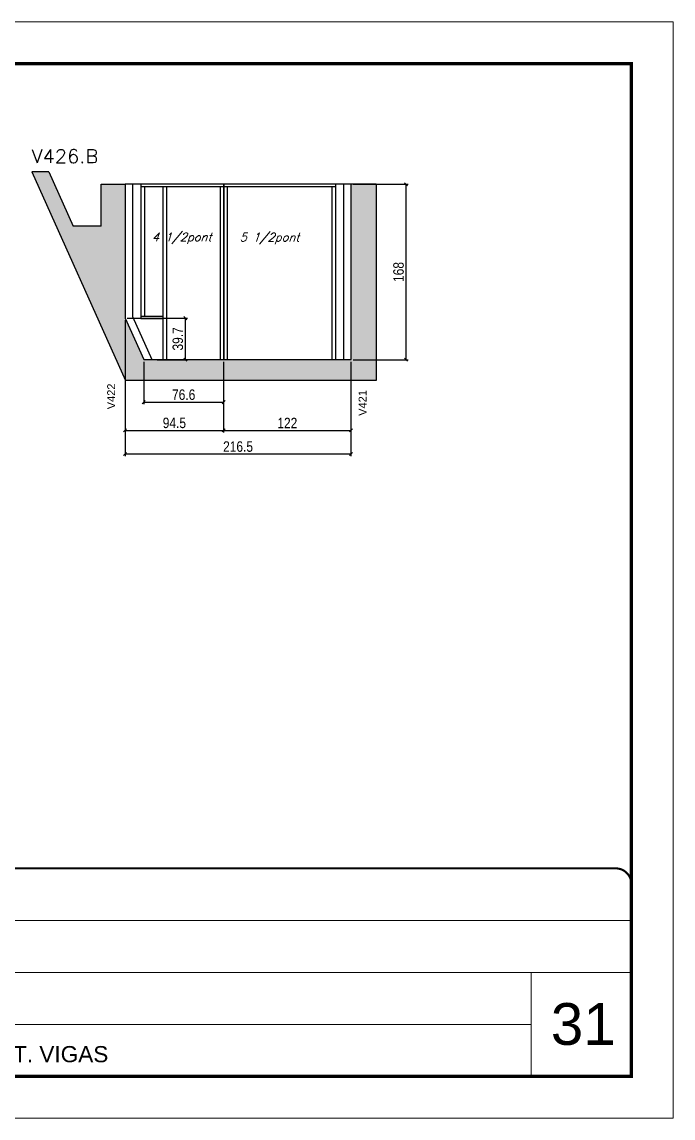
# Model space of a CAD drawing. Extents: x -3394 to 16474, y -5031 to 14397.
# Drawn here: x 8303 to 8927, y 5307 to 6357 of the extents above; entities that cross this region are included whole.
import ezdxf

# ---------------------------------------------------------------- set-up
doc = ezdxf.new("R2010")
doc.units = 0
doc.linetypes.add('CONTINUO', pattern=[0])
doc.linetypes.add('DASHED', pattern=[0.75, 0.5, -0.25])
doc.layers.get('0').update_dxf_attribs({"linetype": 'CONTINUOUS'})
doc.layers.get('Defpoints').update_dxf_attribs({"linetype": 'CONTINUOUS'})
for name, color, linetype, lineweight in [('CARIMBO', 255, 'CONTINUOUS', 9), ('Folhas', 255, 'CONTINUOUS', 9), ('SARRAFO DE PRESSAO', 251, 'DASHED', 9), ('Texto Seção', 7, 'CONTINUOUS', 15)]:
    doc.layers.add(name, color=color, linetype=linetype, lineweight=lineweight)
for name, color, linetype in [('COTA', 241, 'CONTINUOUS'), ('NOMENCLATURA', 7, 'CONTINUOUS'), ('Painéis', 200, 'CONTINUOUS'), ('SARR_2.2x7', 40, 'CONTINUOUS'), ('SARR_3.5x7', 81, 'CONTINUOUS'), ('texto', 7, 'CONTINUOUS')]:
    doc.layers.add(name, color=color, linetype=linetype)
doc.styles.add('ARIAL', font='arial.ttf')
doc.styles.add('COTA TECNICA', font='techl___.ttf', dxfattribs={"height": 10})
doc.styles.add('REGUA-120', font='ROMANS.shx', dxfattribs={"height": 15})
doc.styles.add('ROMANS', font='romans.shx')
doc.dimstyles.new('PAINEL', dxfattribs={"dimtxt": 10, "dimasz": 3, "dimexe": 3, "dimexo": 3, "dimgap": 3, "dimtad": 1, "dimdec": 1, "dimzin": 12, "dimdsep": 46, "dimtxsty": 'COTA TECNICA', "dimblk1": 'OBLIQUE', "dimblk2": 'OBLIQUE', "dimsah": 1, "dimcen": 0.9, "dimclrd": 4, "dimclre": 4, "dimclrt": 240, "dimadec": 1, "dimazin": 3, "dimtfac": 1, "dimtdec": 1, "dimtmove": 0, "dimatfit": 3, "dimfxl": 1, "dimtolj": 1, "dimtzin": 12, "dimarcsym": 0})

# ---------------------------------------------------------------- blocks, each defined once
blk = doc.blocks.new('9999999999')
at = {"color": 30, "linetype": 'CONTINUO'}
for p, q in [((98564.6, 34379.6), (99584, 34379.6)), ((98564.6, 34329.8), (99488, 34329.8)), ((99584, 34329.8), (99488, 34329.8)), ((99488, 34329.8), (99488, 34230.2)), ((98564.6, 34280), (99488, 34280))]:
    blk.add_line(p, q, dxfattribs=at)
at = {"color": 30, "linetype": 'CONTINUO', "const_width": 2}
blk.add_lwpolyline([(99584, 34230.2), (99584, 34414.4, 0.414214), (99569, 34429.4), (98229, 34429.4, 0.414214), (98214, 34414.4), (98214, 34245.2, 0.414214), (98229, 34230.2), (99584, 34230.2)], format="xyb", dxfattribs=at)
at = {"layer": 'Folhas'}
blk.add_lwpolyline([(98139, 34190.2), (99624, 34190.2), (99624, 35240.2), (98139, 35240.2)], close=True, dxfattribs=at)
at = {"layer": 'Folhas', "color": 30, "const_width": 3}
blk.add_lwpolyline([(98214, 34230.2), (99584, 34230.2), (99584, 35200.2), (98214, 35200.2)], close=True, dxfattribs=at)
at = {"color": 7, "linetype": 'Continuous', "ltscale": 5, "style": 'ARIAL'}
blk.add_text('PAINÉIS DE LAT. VIGAS', height=15.483, dxfattribs=at).set_placement((98837.7, 34243.7))
blk = doc.blocks.new('_Oblique')
at = {"color": 0, "linetype": 'ByBlock', "lineweight": -2}
blk.add_line((-0.5, -0.5), (0.5, 0.5), dxfattribs=at)
blk = doc.blocks.new('*D1288')
at = {"layer": 'COTA', "color": 4, "linetype": 'Continuous', "lineweight": -2, "transparency": 16777216}
for p, q in [((8404.1, 6072.8), (8461.9, 6072.8)), ((8459.9, 6033), (8459.9, 6072.8)), ((8432.8, 6033), (8461.9, 6033))]:
    blk.add_line(p, q, dxfattribs=at)
at = {"layer": 'Defpoints', "color": 0, "linetype": 'Continuous', "transparency": 16777216}
for p in [(8402.1, 6072.8), (8459.9, 6072.8), (8430.8, 6033)]:
    blk.add_point(p, dxfattribs=at)
at = {"layer": 'COTA', "color": 4, "linetype": 'Continuous', "lineweight": -2, "transparency": 16777216, "xscale": 3, "yscale": 3, "zscale": 3}
for p, rotation in [((8459.9, 6072.8), 90), ((8459.9, 6033), 270)]:
    blk.add_blockref('_Oblique', p, dxfattribs=dict(at, rotation=rotation))
at = {"layer": 'COTA', "color": 240, "linetype": 'Continuous', "transparency": 16777216, "insert": (8452.7, 6052.9), "char_height": 10, "attachment_point": 5, "rotation": 90, "style": 'COTA TECNICA'}
blk.add_mtext('\\A1;39.7', dxfattribs=at)
blk = doc.blocks.new('*D1289')
at = {"layer": 'COTA', "color": 4, "linetype": 'Continuous', "lineweight": -2, "transparency": 16777216}
for p, q in [((8402.1, 6070.8), (8402.1, 5963.3)), ((8496.6, 6031), (8496.6, 5963.3)), ((8402.1, 5965.3), (8496.6, 5965.3))]:
    blk.add_line(p, q, dxfattribs=at)
at = {"layer": 'Defpoints', "color": 0, "linetype": 'Continuous', "transparency": 16777216}
for p in [(8402.1, 6072.8), (8496.6, 6033), (8496.6, 5965.3)]:
    blk.add_point(p, dxfattribs=at)
at = {"layer": 'COTA', "color": 4, "linetype": 'Continuous', "lineweight": -2, "transparency": 16777216, "xscale": 3, "yscale": 3, "zscale": 3, "rotation": 180}
blk.add_blockref('_Oblique', (8402.1, 5965.3), dxfattribs=at)
at = {"layer": 'COTA', "color": 4, "linetype": 'Continuous', "lineweight": -2, "transparency": 16777216, "xscale": 3, "yscale": 3, "zscale": 3}
blk.add_blockref('_Oblique', (8496.6, 5965.3), dxfattribs=at)
at = {"layer": 'COTA', "color": 240, "linetype": 'Continuous', "transparency": 16777216, "insert": (8449.4, 5972.4), "char_height": 10, "attachment_point": 5, "style": 'COTA TECNICA'}
blk.add_mtext('\\A1;94.5', dxfattribs=at)
blk = doc.blocks.new('*D1290')
at = {"layer": 'COTA', "color": 4, "linetype": 'Continuous', "lineweight": -2, "transparency": 16777216}
for p, q in [((8496.6, 6031), (8496.6, 5963.3)), ((8618.6, 6031), (8618.6, 5963.3)), ((8496.6, 5965.3), (8618.6, 5965.3))]:
    blk.add_line(p, q, dxfattribs=at)
at = {"layer": 'Defpoints', "color": 0, "linetype": 'Continuous', "transparency": 16777216}
for p in [(8496.6, 6033), (8618.6, 6033), (8618.6, 5965.3)]:
    blk.add_point(p, dxfattribs=at)
at = {"layer": 'COTA', "color": 4, "linetype": 'Continuous', "lineweight": -2, "transparency": 16777216, "xscale": 3, "yscale": 3, "zscale": 3, "rotation": 180}
blk.add_blockref('_Oblique', (8496.6, 5965.3), dxfattribs=at)
at = {"layer": 'COTA', "color": 4, "linetype": 'Continuous', "lineweight": -2, "transparency": 16777216, "xscale": 3, "yscale": 3, "zscale": 3}
blk.add_blockref('_Oblique', (8618.6, 5965.3), dxfattribs=at)
at = {"layer": 'COTA', "color": 240, "linetype": 'Continuous', "transparency": 16777216, "insert": (8557.6, 5972.3), "char_height": 10, "attachment_point": 5, "style": 'COTA TECNICA'}
blk.add_mtext('\\A1;122', dxfattribs=at)
blk = doc.blocks.new('*D1291')
at = {"layer": 'COTA', "color": 4, "linetype": 'Continuous', "lineweight": -2, "transparency": 16777216}
for p, q in [((8402.1, 6070.8), (8402.1, 5940.6)), ((8618.6, 6031), (8618.6, 5940.6)), ((8618.6, 5942.6), (8402.1, 5942.6))]:
    blk.add_line(p, q, dxfattribs=at)
at = {"layer": 'Defpoints', "color": 0, "linetype": 'Continuous', "transparency": 16777216}
for p in [(8402.1, 6072.8), (8618.6, 6033), (8402.1, 5942.6)]:
    blk.add_point(p, dxfattribs=at)
at = {"layer": 'COTA', "color": 4, "linetype": 'Continuous', "lineweight": -2, "transparency": 16777216, "xscale": 3, "yscale": 3, "zscale": 3, "rotation": 180}
blk.add_blockref('_Oblique', (8402.1, 5942.6), dxfattribs=at)
at = {"layer": 'COTA', "color": 4, "linetype": 'Continuous', "lineweight": -2, "transparency": 16777216, "xscale": 3, "yscale": 3, "zscale": 3}
blk.add_blockref('_Oblique', (8618.6, 5942.6), dxfattribs=at)
at = {"layer": 'COTA', "color": 240, "linetype": 'Continuous', "transparency": 16777216, "insert": (8510.4, 5949.7), "char_height": 10, "attachment_point": 5, "style": 'COTA TECNICA'}
blk.add_mtext('\\A1;216.5', dxfattribs=at)
blk = doc.blocks.new('*D1292')
at = {"layer": 'COTA', "color": 4, "linetype": 'Continuous', "lineweight": -2, "transparency": 16777216}
for p, q in [((8620.6, 6201), (8673.3, 6201)), ((8671.3, 6201), (8671.3, 6033)), ((8620.6, 6033), (8673.3, 6033))]:
    blk.add_line(p, q, dxfattribs=at)
at = {"layer": 'Defpoints', "color": 0, "linetype": 'Continuous', "transparency": 16777216}
for p in [(8618.6, 6201), (8618.6, 6033), (8671.3, 6033)]:
    blk.add_point(p, dxfattribs=at)
at = {"layer": 'COTA', "color": 4, "linetype": 'Continuous', "lineweight": -2, "transparency": 16777216, "xscale": 3, "yscale": 3, "zscale": 3}
for p, rotation in [((8671.3, 6201), 90), ((8671.3, 6033), 270)]:
    blk.add_blockref('_Oblique', p, dxfattribs=dict(at, rotation=rotation))
at = {"layer": 'COTA', "color": 240, "linetype": 'Continuous', "transparency": 16777216, "insert": (8664.2, 6117), "char_height": 10, "attachment_point": 5, "rotation": 90, "style": 'COTA TECNICA'}
blk.add_mtext('\\A1;168', dxfattribs=at)
blk = doc.blocks.new('*D1293')
at = {"layer": 'COTA', "color": 4, "linetype": 'Continuous', "lineweight": -2, "transparency": 16777216}
for p, q in [((8420, 6031), (8420, 5990.3)), ((8496.6, 6031), (8496.6, 5990.3)), ((8420, 5992.3), (8496.6, 5992.3))]:
    blk.add_line(p, q, dxfattribs=at)
at = {"layer": 'Defpoints', "color": 0, "linetype": 'Continuous', "transparency": 16777216}
for p in [(8420, 6033), (8496.6, 6033), (8496.6, 5992.3)]:
    blk.add_point(p, dxfattribs=at)
at = {"layer": 'COTA', "color": 4, "linetype": 'Continuous', "lineweight": -2, "transparency": 16777216, "xscale": 3, "yscale": 3, "zscale": 3, "rotation": 180}
blk.add_blockref('_Oblique', (8420, 5992.3), dxfattribs=at)
at = {"layer": 'COTA', "color": 4, "linetype": 'Continuous', "lineweight": -2, "transparency": 16777216, "xscale": 3, "yscale": 3, "zscale": 3}
blk.add_blockref('_Oblique', (8496.6, 5992.3), dxfattribs=at)
at = {"layer": 'COTA', "color": 240, "linetype": 'Continuous', "transparency": 16777216, "insert": (8458.3, 5999.4), "char_height": 10, "attachment_point": 5, "style": 'COTA TECNICA'}
blk.add_mtext('\\A1;76.6', dxfattribs=at)

msp = doc.modelspace()

# ---------------------------------------------------------------- hatches: boundary and pattern name
at = {"layer": 'COTA', "linetype": 'Continuous'}
h = msp.add_hatch(dxfattribs=at)
h.set_pattern_fill('AR-CONC', color=256, scale=0.05)
h.set_pattern_definition([(50, (3353.365, 1513.575), (9.1092334, -0.796954), [0.9525, -10.4775]), (355, (3353.365, 1513.575), (-1.762171, 9.552842), [0.762, -8.382029]), (100.45144, (3354.124, 1513.509), (7.347062, 8.755888), [0.8095, -8.904512]), (46.1842, (3353.365, 1516.115), (13.553952, -2.102116), [1.42875, -15.71625]), (96.63556, (3354.495, 1515.94), (11.870207, 12.371306), [1.21425, -13.35678]), (351.18415, (3353.365, 1516.115), (11.870207, 12.371306), [1.142998, -12.572987]), (21, (3354.635, 1515.48), (7.5807196, -5.11326), [0.9525, -10.4775]), (326, (3354.635, 1515.48), (3.090101, 9.209398), [0.762, -8.382]), (71.45144, (3355.267, 1515.054), (10.670821, 4.096138), [0.8095, -8.904497]), (37.5, (3353.365, 1513.575), (0.1544302, 4.227752), [0, -8.2804, 0, -8.509, 0, -8.41375]), (7.5, (3353.365, 1513.575), (3.340983, 5.0090287), [0, -4.8514, 0, -8.0899, 0, -3.20675]), (327.5, (3350.533, 1513.575), (6.7795298, -0.2864372), [0, -3.175, 0, -9.906, 0, -13.1445]), (317.5, (3349.263, 1513.575), (7.406459, 1.2713246), [0, -4.1275, 0, -6.5786, 0, -9.3345])])
h.paths.add_polyline_path([(8402.12, 6201.02), (8379.12, 6201.02), (8379.12, 6161.02), (8352.53, 6161.02), (8329.13, 6213.02), (8312.68, 6213.02), (8402.68, 6013.02), (8642.62, 6013.02), (8642.62, 6201.02), (8618.62, 6201.02), (8618.62, 6033.02), (8420, 6033.02), (8402.12, 6072.76)])

# ---------------------------------------------------------------- linework, layer by layer
for p, q in [((8329.13, 6213.02), (8312.68, 6213.02)), ((8312.68, 6213.02), (8402.68, 6013.02)), ((8329.13, 6213.02), (8352.53, 6161.02)), ((8379.12, 6201.02), (8402.12, 6201.02)), ((8379.12, 6161.02), (8379.12, 6201.02)), ((8642.62, 6201.02), (8618.62, 6201.02)), ((8642.62, 6201.02), (8642.62, 6013.02)), ((8379.12, 6161.02), (8352.53, 6161.02)), ((8642.62, 6013.02), (8402.68, 6013.02))]:
    msp.add_line(p, q, dxfattribs=at)
at = {"layer": 'Painéis', "linetype": 'Continuous'}
for p, q in [((8618.62, 6201.02), (8402.12, 6201.02)), ((8402.12, 6201.02), (8402.12, 6072.76)), ((8496.62, 6033.02), (8496.62, 6201.02)), ((8618.62, 6033.02), (8618.62, 6201.02)), ((8402.12, 6072.76), (8420, 6033.02)), ((8420, 6033.02), (8618.62, 6033.02))]:
    msp.add_line(p, q, dxfattribs=at)
at = {"layer": 'SARR_2.2x7', "linetype": 'Continuous'}
for p, q in [((8409.12, 6201.02), (8409.12, 6074.27)), ((8417.12, 6198.82), (8496.62, 6198.82)), ((8496.62, 6198.82), (8603.62, 6198.82)), ((8611.62, 6033.02), (8611.62, 6201.02)), ((8409.12, 6074.27), (8427.68, 6033.02)), ((8417.12, 6074.76), (8438.48, 6074.76)), ((8417.12, 6074.76), (8417.12, 6072.56)), ((8417.12, 6072.56), (8438.48, 6072.56))]:
    msp.add_line(p, q, dxfattribs=at)
at = {"layer": 'SARR_3.5x7'}
for p, q in [((8417.12, 6201.02), (8417.12, 6074.76)), ((8420.62, 6198.82), (8420.62, 6074.76)), ((8438.48, 6198.82), (8438.48, 6033.02)), ((8441.98, 6198.82), (8441.98, 6033.02)), ((8493.12, 6198.82), (8493.12, 6033.02)), ((8496.62, 6201.02), (8496.62, 6033.02)), ((8500.12, 6198.82), (8500.12, 6033.02)), ((8600.12, 6198.82), (8600.12, 6033.02)), ((8603.62, 6201.02), (8603.62, 6033.02)), ((8417.12, 6074.76), (8420.62, 6074.76))]:
    msp.add_line(p, q, dxfattribs=at)

# ---------------------------------------------------------------- block references
at = {"layer": 'SARRAFO DE PRESSAO', "color": 6, "linetype": 'ByBlock'}
msp.add_blockref('9999999999', (-90696.77, -28883.68), dxfattribs=at)

# ---------------------------------------------------------------- texts
at = {"layer": 'CARIMBO', "style": 'ARIAL'}
msp.add_text('31', height=40, dxfattribs=at).set_placement((8810.07, 5376.67))
at = {"layer": 'NOMENCLATURA', "linetype": 'Continuous', "style": 'ARIAL'}
for s, p in [('V422', (8392.59, 5985.49)), ('V421', (8633.47, 5979.19))]:
    msp.add_text(s, height=7.567, rotation=90, dxfattribs=at).set_placement(p)
at = {"layer": 'texto', "color": 2, "char_height": 8, "attachment_point": 5, "style": 'ROMANS'}
for s, insert in [('{\\Q19;\\C256;4 1/2pont}', (8456.47, 6149.17)), ('{\\Q19;\\C256;5 1/2pont}', (8540.56, 6149.01))]:
    msp.add_mtext(s, dxfattribs=dict(at, insert=insert))
at = {"layer": 'Texto Seção', "style": 'REGUA-120', "width": 1.05}
msp.add_text('V426.B', height=13, dxfattribs=at).set_placement((8312.59, 6221.39))

# ---------------------------------------------------------------- dimensions: what is measured, and where the dimension line sits
at = {"layer": 'COTA', "linetype": 'Continuous'}
for base, p1, p2, picture, middle in [((8671.28, 6033.02), (8618.62, 6201.02), (8618.62, 6033.02), '*D1292', (8664.15, 6117.02)), ((8459.93, 6072.76), (8430.8, 6033.02), (8402.12, 6072.76), '*D1288', (8452.69, 6052.89))]:
    dim = msp.add_linear_dim(base=base, p1=p1, p2=p2, angle=90, dimstyle='PAINEL', override={"dimexe": 2, "dimexo": 2, "dimgap": 2, "dimadec": 8, "dimtix": 1, "dimatfit": 2, "dimldrblk": 'Oblique'}, dxfattribs=at)
    dim.commit()
    dim.dimension.update_dxf_attribs({"geometry": picture, "text_midpoint": middle})
for base, p1, p2, override, picture, middle in [((8496.62, 5965.25), (8402.12, 6072.76), (8496.62, 6033.02), {"dimexe": 2, "dimexo": 2, "dimgap": 2, "dimadec": 8, "dimtix": 1, "dimatfit": 2, "dimldrblk": 'Oblique'}, '*D1289', (8449.37, 5972.39)), ((8402.12, 5942.61), (8618.62, 6033.02), (8402.12, 6072.76), {"dimexe": 2, "dimexo": 2, "dimgap": 2, "dimadec": 8, "dimtix": 1, "dimatfit": 2, "dimldrblk": 'Oblique'}, '*D1291', (8510.37, 5949.72)), ((8496.62, 5992.33), (8420, 6033.02), (8496.62, 6033.02), {"dimexe": 2, "dimexo": 2, "dimgap": 2, "dimadec": 8, "dimtix": 1, "dimatfit": 2, "dimldrblk": 'Oblique'}, '*D1293', (8458.31, 5999.44)), ((8618.62, 5965.25), (8496.62, 6033.02), (8618.62, 6033.02), {"dimexe": 2, "dimexo": 2, "dimgap": 2, "dimadec": 8, "dimtix": 1, "dimtmove": 1, "dimatfit": 2, "dimldrblk": 'Oblique'}, '*D1290', (8557.62, 5972.31))]:
    dim = msp.add_linear_dim(base=base, p1=p1, p2=p2, dimstyle='PAINEL', override=override, dxfattribs=at)
    dim.commit()
    dim.dimension.update_dxf_attribs({"geometry": picture, "text_midpoint": middle})

doc.saveas('drawing.dxf')
